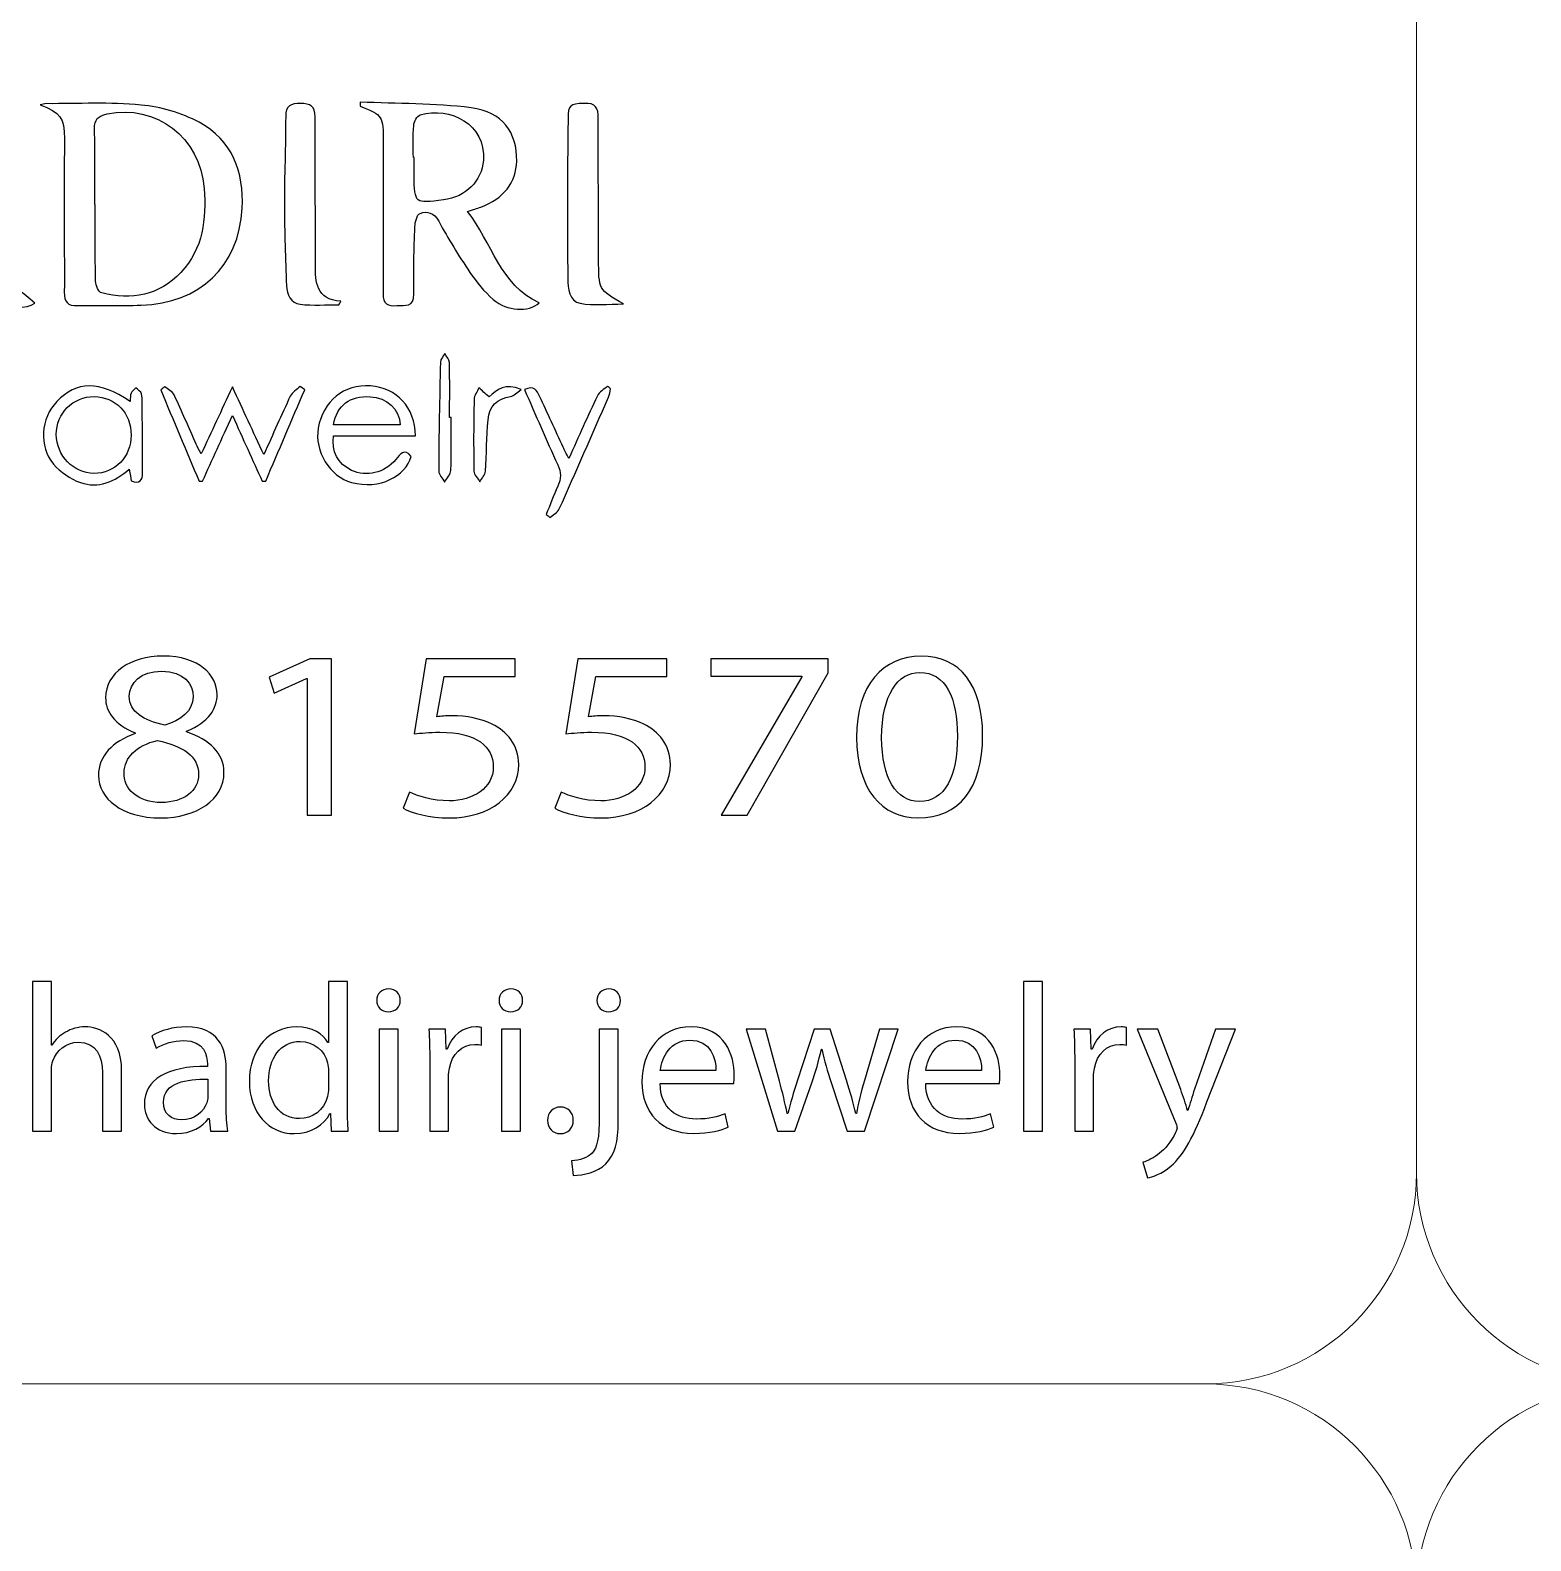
# Model space of a CAD drawing. Header units: millimetres. Extents: x -576 to 618, y 160 to 343.
# Drawn here: x 160.1 to 181.35, y 261.28 to 282.68 of the extents above; entities that cross this region are included whole.
import ezdxf

# ---------------------------------------------------------------- set-up
doc = ezdxf.new("R2010")
doc.units = ezdxf.units.MM
doc.header["$MEASUREMENT"] = 0
doc.layers.add('Layer 1', color=7, linetype='Continuous')

msp = doc.modelspace()

# ---------------------------------------------------------------- linework, layer by layer
at = {"layer": 'Layer 1', "color": 250, "lineweight": 18}
for points in [[(142.9217, 303.3001), (142.9217, 303.3001), (176.7517, 303.3001), (176.7517, 303.3001), (178.3957, 303.3001), (179.7367, 301.9591), (179.7367, 300.3151), (179.7367, 300.3151), (179.7367, 266.4851), (179.7367, 266.4851), (179.7367, 264.8411), (178.3957, 263.5001), (176.7517, 263.5001), (176.7517, 263.5001), (142.9217, 263.5001), (142.9217, 263.5001), (141.2777, 263.5001), (139.9367, 264.8411), (139.9367, 266.4851), (139.9367, 266.4851), (139.9367, 300.3151), (139.9367, 300.3151), (139.9367, 301.9591), (141.2777, 303.3001), (142.9217, 303.3001)], [(182.7217, 303.3001), (182.7217, 303.3001), (216.5517, 303.3001), (216.5517, 303.3001), (218.1957, 303.3001), (219.5367, 301.9591), (219.5367, 300.3151), (219.5367, 300.3151), (219.5367, 266.4851), (219.5367, 266.4851), (219.5367, 264.8411), (218.1957, 263.5001), (216.5517, 263.5001), (216.5517, 263.5001), (182.7217, 263.5001), (182.7217, 263.5001), (181.0777, 263.5001), (179.7367, 264.8411), (179.7367, 266.4851), (179.7367, 266.4851), (179.7367, 300.3151), (179.7367, 300.3151), (179.7367, 301.9591), (181.0777, 303.3001), (182.7217, 303.3001)], [(142.9217, 263.5001), (142.9217, 263.5001), (176.7517, 263.5001), (176.7517, 263.5001), (178.3957, 263.5001), (179.7367, 262.1591), (179.7367, 260.5151), (179.7367, 260.5151), (179.7367, 226.6851), (179.7367, 226.6851), (179.7367, 225.0411), (178.3957, 223.7001), (176.7517, 223.7001), (176.7517, 223.7001), (142.9217, 223.7001), (142.9217, 223.7001), (141.2777, 223.7001), (139.9367, 225.0411), (139.9367, 226.6851), (139.9367, 226.6851), (139.9367, 260.5151), (139.9367, 260.5151), (139.9367, 262.1591), (141.2777, 263.5001), (142.9217, 263.5001)], [(182.7217, 263.5001), (182.7217, 263.5001), (216.5517, 263.5001), (216.5517, 263.5001), (218.1957, 263.5001), (219.5367, 262.1591), (219.5367, 260.5151), (219.5367, 260.5151), (219.5367, 226.6851), (219.5367, 226.6851), (219.5367, 225.0411), (218.1957, 223.7001), (216.5517, 223.7001), (216.5517, 223.7001), (182.7217, 223.7001), (182.7217, 223.7001), (181.0777, 223.7001), (179.7367, 225.0411), (179.7367, 226.6851), (179.7367, 226.6851), (179.7367, 260.5151), (179.7367, 260.5151), (179.7367, 262.1591), (181.0777, 263.5001), (182.7217, 263.5001)]]:
    msp.add_open_spline(points, degree=3, knots=[0, 0, 0, 0, 0.125, 0.125, 0.125, 0.25, 0.25, 0.25, 0.375, 0.375, 0.375, 0.5, 0.5, 0.5, 0.625, 0.625, 0.625, 0.75, 0.75, 0.75, 0.875, 0.875, 0.875, 1, 1, 1, 1], dxfattribs=at)
at = {"layer": 'Layer 1', "color": 230}
for points, knots in [([(157.3905, 278.8221), (157.6117, 279.3426), (157.826, 279.853), (158.0457, 280.361), (158.2098, 280.7401), (158.379, 281.1173), (158.552, 281.4924), (158.5771, 281.5467), (158.6363, 281.585), (158.6797, 281.6306), (158.724, 281.5844), (158.7864, 281.546), (158.8101, 281.4908), (159.094, 280.8247), (159.3755, 280.1575), (159.6507, 279.4877), (159.7976, 279.1304), (159.7917, 279.128), (160.1636, 278.8147), (160.0529, 278.7208), (159.7923, 278.7429), (159.6039, 278.8574), (159.403, 278.9791), (159.2862, 279.1666), (159.221, 279.3804), (159.1661, 279.561), (159.0632, 279.6063), (158.8859, 279.5965), (158.6092, 279.5816), (158.3308, 279.5894), (158.0532, 279.5944), (157.9611, 279.5959), (157.9099, 279.566), (157.8741, 279.4789), (157.792, 279.2802), (157.6984, 279.0864), (157.6123, 278.8895), (157.5721, 278.7975), (157.519, 278.7492), (157.3905, 278.8221)], [0, 0, 0, 0, 0.0769231, 0.0769231, 0.0769231, 0.1538462, 0.1538462, 0.1538462, 0.2307692, 0.2307692, 0.2307692, 0.3076923, 0.3076923, 0.3076923, 0.3846154, 0.3846154, 0.3846154, 0.4615385, 0.4615385, 0.4615385, 0.5384615, 0.5384615, 0.5384615, 0.6153846, 0.6153846, 0.6153846, 0.6923077, 0.6923077, 0.6923077, 0.7692308, 0.7692308, 0.7692308, 0.8461538, 0.8461538, 0.8461538, 0.9230769, 0.9230769, 0.9230769, 1, 1, 1, 1]), ([(160.2398, 281.6248), (160.2707, 281.6304), (160.3013, 281.641), (160.3318, 281.6407), (160.7793, 281.6386), (161.2292, 281.6635), (161.6725, 281.6217), (161.9521, 281.5951), (162.2442, 281.5097), (162.4916, 281.3774), (162.9652, 281.125), (163.1293, 280.6704), (163.1022, 280.1583), (163.0582, 279.3337), (162.5, 278.8076), (161.6709, 278.7852), (161.3715, 278.7768), (161.071, 278.7876), (160.7711, 278.7786), (160.6277, 278.7745), (160.5833, 278.8348), (160.5836, 278.9686), (160.5852, 279.5518), (160.5808, 280.1349), (160.5799, 280.7178), (160.5799, 280.8594), (160.5893, 281.0008), (160.5873, 281.1424), (160.5833, 281.4466), (160.5312, 281.5134), (160.2398, 281.6248)], [0, 0, 0, 0, 0.1, 0.1, 0.1, 0.2, 0.2, 0.2, 0.3, 0.3, 0.3, 0.4, 0.4, 0.4, 0.5, 0.5, 0.5, 0.6, 0.6, 0.6, 0.7, 0.7, 0.7, 0.8, 0.8, 0.8, 0.9, 0.9, 0.9, 1, 1, 1, 1]), ([(161.0142, 280.2117), (161.0142, 280.2117), (161.0227, 280.2117), (161.0227, 280.2117), (161.0227, 279.8494), (161.0188, 279.4869), (161.0267, 279.1246), (161.0282, 279.0663), (161.0723, 278.968), (161.1131, 278.958), (161.5362, 278.8569), (161.9262, 278.9181), (162.2358, 279.2498), (162.5509, 279.587), (162.5958, 280.0073), (162.5642, 280.4407), (162.5115, 281.1646), (161.88, 281.6413), (161.1887, 281.495), (161.0607, 281.4681), (161.0082, 281.4176), (161.0114, 281.2819), (161.0202, 280.9252), (161.0142, 280.5686), (161.0142, 280.2117)], [0, 0, 0, 0, 0.125, 0.125, 0.125, 0.25, 0.25, 0.25, 0.375, 0.375, 0.375, 0.5, 0.5, 0.5, 0.625, 0.625, 0.625, 0.75, 0.75, 0.75, 0.875, 0.875, 0.875, 1, 1, 1, 1]), ([(164.4741, 278.7924), (164.2909, 278.7924), (164.1056, 278.7777), (163.9243, 278.7974), (163.7873, 278.812), (163.7355, 278.9353), (163.7306, 279.0616), (163.7162, 279.4408), (163.7015, 279.8199), (163.7006, 280.1989), (163.7, 280.6183), (163.7187, 281.037), (163.719, 281.4564), (163.7193, 281.6124), (163.7902, 281.6457), (163.9281, 281.6432), (164.0651, 281.6408), (164.1359, 281.6071), (164.1353, 281.451), (164.1324, 280.8165), (164.1402, 280.1821), (164.1433, 279.5475), (164.1437, 279.4854), (164.1424, 279.423), (164.1418, 279.3606), (164.139, 279.111), (164.1465, 278.8679), (164.4997, 278.8402), (164.4913, 278.8245), (164.4825, 278.8086), (164.4741, 278.7924)], [0, 0, 0, 0, 0.1, 0.1, 0.1, 0.2, 0.2, 0.2, 0.3, 0.3, 0.3, 0.4, 0.4, 0.4, 0.5, 0.5, 0.5, 0.6, 0.6, 0.6, 0.7, 0.7, 0.7, 0.8, 0.8, 0.8, 0.9, 0.9, 0.9, 1, 1, 1, 1]), ([(164.7761, 281.6631), (165.2994, 281.6394), (165.8267, 281.6482), (166.3446, 281.5823), (166.7921, 281.5253), (166.997, 281.2382), (166.9908, 280.8248), (166.9864, 280.5249), (166.8026, 280.2906), (166.4815, 280.1758), (166.4301, 280.1574), (166.378, 280.1402), (166.2953, 280.1115), (166.646, 279.6719), (166.7505, 279.0744), (167.309, 278.8173), (167.1587, 278.6831), (166.8557, 278.6965), (166.6582, 278.8672), (166.5315, 278.9761), (166.422, 279.1115), (166.3281, 279.2506), (166.1699, 279.485), (166.0216, 279.7271), (165.8862, 279.9754), (165.8198, 280.0971), (165.725, 280.1255), (165.6219, 280.0865), (165.5786, 280.07), (165.5512, 279.963), (165.5486, 279.8956), (165.5368, 279.5789), (165.5284, 279.2613), (165.5337, 278.9445), (165.5374, 278.7486), (165.4098, 278.7873), (165.2947, 278.7789), (165.1655, 278.7699), (165.0962, 278.8005), (165.0978, 278.9521), (165.1037, 279.6656), (165.0999, 280.3795), (165.1015, 281.0931), (165.1025, 281.4616), (165.0925, 281.4797), (164.7727, 281.6057), (164.7739, 281.6248), (164.7748, 281.6441), (164.7761, 281.6631)], [0, 0, 0, 0, 0.0625, 0.0625, 0.0625, 0.125, 0.125, 0.125, 0.1875, 0.1875, 0.1875, 0.25, 0.25, 0.25, 0.3125, 0.3125, 0.3125, 0.375, 0.375, 0.375, 0.4375, 0.4375, 0.4375, 0.5, 0.5, 0.5, 0.5625, 0.5625, 0.5625, 0.625, 0.625, 0.625, 0.6875, 0.6875, 0.6875, 0.75, 0.75, 0.75, 0.8125, 0.8125, 0.8125, 0.875, 0.875, 0.875, 0.9375, 0.9375, 0.9375, 1, 1, 1, 1]), ([(165.5271, 280.8759), (165.5271, 280.8759), (165.5377, 280.8759), (165.5377, 280.8759), (165.5377, 280.7913), (165.5365, 280.7065), (165.538, 280.622), (165.5453, 280.2229), (165.5455, 280.2229), (165.9542, 280.2775), (166.2732, 280.3202), (166.4968, 280.5433), (166.5187, 280.8363), (166.5568, 281.3546), (166.0475, 281.6026), (165.6254, 281.4816), (165.5821, 281.4691), (165.5361, 281.3867), (165.5318, 281.3331), (165.519, 281.1814), (165.5271, 281.0282), (165.5271, 280.8759)], [0, 0, 0, 0, 0.1428571, 0.1428571, 0.1428571, 0.2857143, 0.2857143, 0.2857143, 0.4285714, 0.4285714, 0.4285714, 0.5714286, 0.5714286, 0.5714286, 0.7142857, 0.7142857, 0.7142857, 0.8571429, 0.8571429, 0.8571429, 1, 1, 1, 1]), ([(168.5052, 278.8031), (168.2853, 278.8031), (168.0818, 278.7744), (167.8909, 278.8118), (167.7299, 278.8436), (167.7171, 279.0199), (167.7152, 279.1634), (167.7096, 279.5887), (167.7093, 280.0137), (167.7099, 280.4386), (167.7106, 280.7675), (167.7152, 281.0964), (167.7187, 281.4249), (167.7208, 281.6258), (167.7405, 281.6349), (167.9474, 281.6449), (168.1109, 281.653), (168.147, 281.5809), (168.1461, 281.4327), (168.1433, 280.7697), (168.1517, 280.1063), (168.1517, 279.4434), (168.1517, 279.0084), (168.148, 279.0084), (168.5052, 278.8031)], [0, 0, 0, 0, 0.125, 0.125, 0.125, 0.25, 0.25, 0.25, 0.375, 0.375, 0.375, 0.5, 0.5, 0.5, 0.625, 0.625, 0.625, 0.75, 0.75, 0.75, 0.875, 0.875, 0.875, 1, 1, 1, 1]), ([(166.0622, 277.1915), (166.0622, 276.9425), (166.0678, 276.6932), (166.0581, 276.4446), (166.0559, 276.3884), (166.001, 276.3344), (165.9705, 276.2792), (165.9411, 276.331), (165.8866, 276.3827), (165.8866, 276.4342), (165.8884, 276.9494), (165.8984, 277.4645), (165.9109, 277.979), (165.9121, 278.0202), (165.9517, 278.0604), (165.9739, 278.101), (165.9963, 278.058), (166.0372, 278.0159), (166.0382, 277.9724), (166.0441, 277.7122), (166.0413, 277.4517), (166.0413, 277.1915), (166.0413, 277.1915), (166.0622, 277.1915), (166.0622, 277.1915)], [0, 0, 0, 0, 0.125, 0.125, 0.125, 0.25, 0.25, 0.25, 0.375, 0.375, 0.375, 0.5, 0.5, 0.5, 0.625, 0.625, 0.625, 0.75, 0.75, 0.75, 0.875, 0.875, 0.875, 1, 1, 1, 1]), ([(161.5155, 277.4208), (161.5202, 277.472), (161.5158, 277.5088), (161.5286, 277.5372), (161.542, 277.5668), (161.5722, 277.5884), (161.5957, 277.6137), (161.6241, 277.5866), (161.6731, 277.5619), (161.678, 277.5307), (161.6915, 277.4473), (161.6874, 277.3616), (161.688, 277.2764), (161.6896, 276.9881), (161.689, 276.6995), (161.6927, 276.4109), (161.6939, 276.2979), (161.6527, 276.252), (161.5301, 276.2948), (161.523, 276.3404), (161.5155, 276.3894), (161.5042, 276.4621), (161.2959, 276.2845), (161.0649, 276.1819), (160.811, 276.2726), (160.6696, 276.3232), (160.5274, 276.4199), (160.4297, 276.5342), (160.2166, 276.7837), (160.2515, 277.1843), (160.478, 277.4205), (160.7573, 277.7126), (161.0786, 277.7169), (161.5155, 277.4208)], [0, 0, 0, 0, 0.0909091, 0.0909091, 0.0909091, 0.1818182, 0.1818182, 0.1818182, 0.2727273, 0.2727273, 0.2727273, 0.3636364, 0.3636364, 0.3636364, 0.4545455, 0.4545455, 0.4545455, 0.5454545, 0.5454545, 0.5454545, 0.6363636, 0.6363636, 0.6363636, 0.7272727, 0.7272727, 0.7272727, 0.8181818, 0.8181818, 0.8181818, 0.9090909, 0.9090909, 0.9090909, 1, 1, 1, 1]), ([(162.9643, 277.2238), (162.8117, 276.8875), (162.6766, 276.5908), (162.5418, 276.294), (162.5256, 276.2924), (162.509, 276.2912), (162.4925, 276.29), (162.3116, 276.7218), (162.1302, 277.1533), (161.949, 277.5851), (161.968, 277.6004), (161.9864, 277.616), (162.0052, 277.6317), (162.0507, 277.5927), (162.1153, 277.5627), (162.139, 277.5131), (162.2491, 277.2831), (162.3475, 277.0482), (162.4507, 276.8151), (162.4685, 276.7754), (162.4909, 276.738), (162.5225, 276.6784), (162.6694, 276.9945), (162.8068, 277.2903), (162.9634, 277.6266), (163.1191, 277.2925), (163.2576, 276.9945), (163.4099, 276.6675), (163.5424, 276.9633), (163.6585, 277.2322), (163.7846, 277.4965), (163.811, 277.5521), (163.8757, 277.5889), (163.9225, 277.6344), (163.9446, 277.6191), (163.9664, 277.6035), (163.988, 277.588), (163.8045, 277.1561), (163.6208, 276.7243), (163.4373, 276.2931), (163.4205, 276.2922), (163.4033, 276.2912), (163.3868, 276.2906), (163.251, 276.5901), (163.1153, 276.8896), (162.9643, 277.2238)], [0, 0, 0, 0, 0.0666667, 0.0666667, 0.0666667, 0.1333333, 0.1333333, 0.1333333, 0.2, 0.2, 0.2, 0.2666667, 0.2666667, 0.2666667, 0.3333333, 0.3333333, 0.3333333, 0.4, 0.4, 0.4, 0.4666667, 0.4666667, 0.4666667, 0.5333333, 0.5333333, 0.5333333, 0.6, 0.6, 0.6, 0.6666667, 0.6666667, 0.6666667, 0.7333333, 0.7333333, 0.7333333, 0.8, 0.8, 0.8, 0.8666667, 0.8666667, 0.8666667, 0.9333333, 0.9333333, 0.9333333, 1, 1, 1, 1]), ([(165.5568, 276.9359), (165.5568, 276.9359), (164.3971, 276.9359), (164.3971, 276.9359), (164.3599, 276.7187), (164.4589, 276.5362), (164.6529, 276.4448), (164.8607, 276.3465), (165.1175, 276.4071), (165.2804, 276.5989), (165.3449, 276.675), (165.3974, 276.7646), (165.4966, 276.6414), (165.4223, 276.3643), (165.0479, 276.1668), (164.6529, 276.2729), (164.3452, 276.3556), (164.1222, 276.7187), (164.1799, 277.0423), (164.2488, 277.4274), (164.5459, 277.6682), (164.92, 277.6417), (165.2913, 277.6155), (165.5518, 277.3368), (165.5568, 276.9359)], [0, 0, 0, 0, 0.125, 0.125, 0.125, 0.25, 0.25, 0.25, 0.375, 0.375, 0.375, 0.5, 0.5, 0.5, 0.625, 0.625, 0.625, 0.75, 0.75, 0.75, 0.875, 0.875, 0.875, 1, 1, 1, 1]), ([(166.6003, 277.4847), (166.711, 277.5866), (166.8324, 277.6896), (167.0552, 277.5895), (166.9894, 277.5452), (166.951, 277.5012), (166.9054, 277.4921), (166.7055, 277.4522), (166.6069, 277.3692), (166.5862, 277.1598), (166.5628, 276.919), (166.5672, 276.6753), (166.5491, 276.4334), (166.545, 276.3811), (166.497, 276.3317), (166.4692, 276.2809), (166.4399, 276.3311), (166.3863, 276.3807), (166.3857, 276.4316), (166.3791, 276.7704), (166.3806, 277.1096), (166.3878, 277.4484), (166.389, 277.5046), (166.4327, 277.5598), (166.4568, 277.6154), (166.5001, 277.576), (166.5429, 277.5368), (166.6003, 277.4847)], [0, 0, 0, 0, 0.1111111, 0.1111111, 0.1111111, 0.2222222, 0.2222222, 0.2222222, 0.3333333, 0.3333333, 0.3333333, 0.4444444, 0.4444444, 0.4444444, 0.5555556, 0.5555556, 0.5555556, 0.6666667, 0.6666667, 0.6666667, 0.7777778, 0.7777778, 0.7777778, 0.8888889, 0.8888889, 0.8888889, 1, 1, 1, 1]), ([(167.1021, 277.5885), (167.2378, 277.6525), (167.2788, 277.5758), (167.3158, 277.4962), (167.4275, 277.2553), (167.5377, 277.0132), (167.6494, 276.772), (167.67, 276.7271), (167.694, 276.684), (167.7296, 276.6141), (167.8709, 276.9264), (167.9976, 277.2154), (168.1343, 277.4993), (168.1614, 277.5552), (168.2275, 277.5923), (168.2759, 277.6379), (168.2912, 277.626), (168.3061, 277.6138), (168.3218, 277.6019), (168.3114, 277.5611), (168.3071, 277.5174), (168.2906, 277.4796), (168.06, 276.9514), (167.8298, 276.4232), (167.5933, 275.8977), (167.5708, 275.8481), (167.5053, 275.8178), (167.4597, 275.7786), (167.4432, 275.7926), (167.4263, 275.8066), (167.4091, 275.8207), (167.4634, 275.9539), (167.5124, 276.0893), (167.5739, 276.2191), (167.6238, 276.3249), (167.6213, 276.4163), (167.5717, 276.5243), (167.4107, 276.8722), (167.2613, 277.2254), (167.1021, 277.5885)], [0, 0, 0, 0, 0.0769231, 0.0769231, 0.0769231, 0.1538462, 0.1538462, 0.1538462, 0.2307692, 0.2307692, 0.2307692, 0.3076923, 0.3076923, 0.3076923, 0.3846154, 0.3846154, 0.3846154, 0.4615385, 0.4615385, 0.4615385, 0.5384615, 0.5384615, 0.5384615, 0.6153846, 0.6153846, 0.6153846, 0.6923077, 0.6923077, 0.6923077, 0.7692308, 0.7692308, 0.7692308, 0.8461538, 0.8461538, 0.8461538, 0.9230769, 0.9230769, 0.9230769, 1, 1, 1, 1]), ([(161.0066, 277.4898), (160.7071, 277.4917), (160.4696, 277.2539), (160.4696, 276.9519), (160.47, 276.658), (160.7186, 276.4003), (161.0012, 276.4009), (161.3018, 276.4015), (161.5277, 276.6339), (161.5301, 276.9453), (161.5326, 277.2549), (161.3083, 277.4879), (161.0066, 277.4898)], [0, 0, 0, 0, 0.25, 0.25, 0.25, 0.5, 0.5, 0.5, 0.75, 0.75, 0.75, 1, 1, 1, 1]), ([(165.3428, 277.0907), (165.3265, 277.3143), (165.1543, 277.4741), (164.9166, 277.4887), (164.6305, 277.5069), (164.4463, 277.3686), (164.3955, 277.0907), (164.3955, 277.0907), (165.3428, 277.0907), (165.3428, 277.0907)], [0, 0, 0, 0, 0.3333333, 0.3333333, 0.3333333, 0.6666667, 0.6666667, 0.6666667, 1, 1, 1, 1]), ([(161.0668, 272.1206), (161.0668, 272.4004), (161.2652, 272.5986), (161.5891, 272.7147), (161.5891, 272.7147), (161.5854, 272.7246), (161.5854, 272.7246), (161.2936, 272.8407), (161.1679, 273.0319), (161.1679, 273.2232), (161.1679, 273.5749), (161.5205, 273.8135), (161.9822, 273.8135), (162.4927, 273.8135), (162.7479, 273.5439), (162.7479, 273.2676), (162.7479, 273.08), (162.6387, 272.8785), (162.3145, 272.7486), (162.3145, 272.7486), (162.3145, 272.7384), (162.3145, 272.7384), (162.6425, 272.6292), (162.8453, 272.4345), (162.8453, 272.1649), (162.8453, 271.7792), (162.4525, 271.52), (161.9501, 271.52), (161.3988, 271.52), (161.0668, 271.7961), (161.0668, 272.1206)], [0, 0, 0, 0, 0.1, 0.1, 0.1, 0.2, 0.2, 0.2, 0.3, 0.3, 0.3, 0.4, 0.4, 0.4, 0.5, 0.5, 0.5, 0.6, 0.6, 0.6, 0.7, 0.7, 0.7, 0.8, 0.8, 0.8, 0.9, 0.9, 0.9, 1, 1, 1, 1]), ([(164.0212, 273.4961), (164.0212, 273.4961), (164.0132, 273.4961), (164.0132, 273.4961), (164.0132, 273.4961), (163.5554, 273.288), (163.5554, 273.288), (163.5554, 273.288), (163.4865, 273.5167), (163.4865, 273.5167), (163.4865, 273.5167), (164.0618, 273.776), (164.0618, 273.776), (164.0618, 273.776), (164.3657, 273.776), (164.3657, 273.776), (164.3657, 273.776), (164.3657, 271.5573), (164.3657, 271.5573), (164.3657, 271.5573), (164.0212, 271.5573), (164.0212, 271.5573), (164.0212, 271.5573), (164.0212, 273.4961), (164.0212, 273.4961)], [0, 0, 0, 0, 0.125, 0.125, 0.125, 0.25, 0.25, 0.25, 0.375, 0.375, 0.375, 0.5, 0.5, 0.5, 0.625, 0.625, 0.625, 0.75, 0.75, 0.75, 0.875, 0.875, 0.875, 1, 1, 1, 1]), ([(166.9678, 273.5235), (166.9678, 273.5235), (165.9628, 273.5235), (165.9628, 273.5235), (165.9628, 273.5235), (165.8617, 272.9535), (165.8617, 272.9535), (165.9223, 272.96), (165.9791, 272.9672), (166.0764, 272.9672), (166.2789, 272.9672), (166.4814, 272.9298), (166.6437, 272.8477), (166.8502, 272.7488), (167.0203, 272.5575), (167.0203, 272.2777), (167.0203, 271.8439), (166.611, 271.5198), (166.04, 271.5198), (165.7523, 271.5198), (165.5092, 271.5882), (165.3834, 271.6564), (165.3834, 271.6564), (165.4727, 271.8848), (165.4727, 271.8848), (165.5822, 271.8302), (165.7969, 271.762), (166.0359, 271.762), (166.3722, 271.762), (166.6599, 271.9463), (166.6599, 272.2434), (166.6559, 272.5301), (166.4287, 272.7351), (165.902, 272.7351), (165.7523, 272.7351), (165.635, 272.7213), (165.5376, 272.7111), (165.5376, 272.7111), (165.7077, 273.7763), (165.7077, 273.7763), (165.7077, 273.7763), (166.9678, 273.7763), (166.9678, 273.7763), (166.9678, 273.7763), (166.9678, 273.5235), (166.9678, 273.5235)], [0, 0, 0, 0, 0.0666667, 0.0666667, 0.0666667, 0.1333333, 0.1333333, 0.1333333, 0.2, 0.2, 0.2, 0.2666667, 0.2666667, 0.2666667, 0.3333333, 0.3333333, 0.3333333, 0.4, 0.4, 0.4, 0.4666667, 0.4666667, 0.4666667, 0.5333333, 0.5333333, 0.5333333, 0.6, 0.6, 0.6, 0.6666667, 0.6666667, 0.6666667, 0.7333333, 0.7333333, 0.7333333, 0.8, 0.8, 0.8, 0.8666667, 0.8666667, 0.8666667, 0.9333333, 0.9333333, 0.9333333, 1, 1, 1, 1]), ([(169.1159, 273.5235), (169.1159, 273.5235), (168.1109, 273.5235), (168.1109, 273.5235), (168.1109, 273.5235), (168.0098, 272.9535), (168.0098, 272.9535), (168.0703, 272.96), (168.1271, 272.9672), (168.2245, 272.9672), (168.4269, 272.9672), (168.6294, 272.9298), (168.7916, 272.8477), (168.9983, 272.7488), (169.1682, 272.5575), (169.1682, 272.2777), (169.1682, 271.8439), (168.7589, 271.5198), (168.1879, 271.5198), (167.9002, 271.5198), (167.6572, 271.5882), (167.5315, 271.6564), (167.5315, 271.6564), (167.6207, 271.8848), (167.6207, 271.8848), (167.7302, 271.8302), (167.9449, 271.762), (168.1839, 271.762), (168.5202, 271.762), (168.8079, 271.9463), (168.8079, 272.2434), (168.8039, 272.5301), (168.5767, 272.7351), (168.05, 272.7351), (167.9002, 272.7351), (167.7829, 272.7213), (167.6856, 272.7111), (167.6856, 272.7111), (167.8556, 273.7763), (167.8556, 273.7763), (167.8556, 273.7763), (169.1159, 273.7763), (169.1159, 273.7763), (169.1159, 273.7763), (169.1159, 273.5235), (169.1159, 273.5235)], [0, 0, 0, 0, 0.0666667, 0.0666667, 0.0666667, 0.1333333, 0.1333333, 0.1333333, 0.2, 0.2, 0.2, 0.2666667, 0.2666667, 0.2666667, 0.3333333, 0.3333333, 0.3333333, 0.4, 0.4, 0.4, 0.4666667, 0.4666667, 0.4666667, 0.5333333, 0.5333333, 0.5333333, 0.6, 0.6, 0.6, 0.6666667, 0.6666667, 0.6666667, 0.7333333, 0.7333333, 0.7333333, 0.8, 0.8, 0.8, 0.8666667, 0.8666667, 0.8666667, 0.9333333, 0.9333333, 0.9333333, 1, 1, 1, 1]), ([(171.4019, 273.7761), (171.4019, 273.7761), (171.4019, 273.578), (171.4019, 273.578), (171.4019, 273.578), (170.2552, 271.5574), (170.2552, 271.5574), (170.2552, 271.5574), (169.8868, 271.5574), (169.8868, 271.5574), (169.8868, 271.5574), (171.029, 273.5203), (171.029, 273.5203), (171.029, 273.5203), (171.029, 273.5269), (171.029, 273.5269), (171.029, 273.5269), (169.7407, 273.5269), (169.7407, 273.5269), (169.7407, 273.5269), (169.7407, 273.7761), (169.7407, 273.7761), (169.7407, 273.7761), (171.4019, 273.7761), (171.4019, 273.7761)], [0, 0, 0, 0, 0.125, 0.125, 0.125, 0.25, 0.25, 0.25, 0.375, 0.375, 0.375, 0.5, 0.5, 0.5, 0.625, 0.625, 0.625, 0.75, 0.75, 0.75, 0.875, 0.875, 0.875, 1, 1, 1, 1]), ([(173.5907, 272.6904), (173.5907, 271.9363), (173.2584, 271.5197), (172.675, 271.5197), (172.1605, 271.5197), (171.8119, 271.9259), (171.8039, 272.6601), (171.8039, 273.4039), (172.1848, 273.8136), (172.7196, 273.8136), (173.2744, 273.8136), (173.5907, 273.3971), (173.5907, 272.6904)], [0, 0, 0, 0, 0.25, 0.25, 0.25, 0.5, 0.5, 0.5, 0.75, 0.75, 0.75, 1, 1, 1, 1]), ([(161.5043, 273.2435), (161.5043, 273.0217), (161.703, 272.9022), (162.0065, 272.8342), (162.2334, 272.8991), (162.4078, 273.0354), (162.4078, 273.2369), (162.4078, 273.4145), (162.282, 273.5986), (161.9622, 273.5986), (161.6665, 273.5986), (161.5043, 273.4348), (161.5043, 273.2435)], [0, 0, 0, 0, 0.25, 0.25, 0.25, 0.5, 0.5, 0.5, 0.75, 0.75, 0.75, 1, 1, 1, 1]), ([(172.1605, 272.6564), (172.1605, 272.0795), (172.3711, 271.7521), (172.6952, 271.7521), (173.06, 271.7521), (173.2338, 272.1103), (173.2338, 272.6769), (173.2338, 273.223), (173.0678, 273.5814), (172.6993, 273.5814), (172.3874, 273.5814), (172.1605, 273.2607), (172.1605, 272.6564)], [0, 0, 0, 0, 0.25, 0.25, 0.25, 0.5, 0.5, 0.5, 0.75, 0.75, 0.75, 1, 1, 1, 1]), ([(162.4848, 272.134), (162.4848, 272.4039), (162.2621, 272.5336), (161.9052, 272.6189), (161.5975, 272.544), (161.4316, 272.3733), (161.4316, 272.1615), (161.4194, 271.9365), (161.6219, 271.7383), (161.9579, 271.7383), (162.278, 271.7383), (162.4848, 271.9056), (162.4848, 272.134)], [0, 0, 0, 0, 0.25, 0.25, 0.25, 0.5, 0.5, 0.5, 0.75, 0.75, 0.75, 1, 1, 1, 1]), ([(160.1321, 269.2023), (160.1321, 269.2023), (160.402, 269.2023), (160.402, 269.2023), (160.402, 269.2023), (160.402, 268.299), (160.402, 268.299), (160.402, 268.299), (160.4082, 268.299), (160.4082, 268.299), (160.451, 268.3742), (160.5184, 268.4401), (160.6014, 268.4847), (160.6809, 268.5296), (160.7758, 268.5592), (160.8772, 268.5592), (161.0762, 268.5592), (161.3954, 268.4401), (161.3954, 267.9405), (161.3954, 267.9405), (161.3954, 267.0794), (161.3954, 267.0794), (161.3954, 267.0794), (161.1256, 267.0794), (161.1256, 267.0794), (161.1256, 267.0794), (161.1256, 267.9106), (161.1256, 267.9106), (161.1256, 268.1436), (161.0366, 268.3411), (160.782, 268.3411), (160.6073, 268.3411), (160.4694, 268.2214), (160.4204, 268.0778), (160.4051, 268.0423), (160.402, 268.0032), (160.402, 267.9524), (160.402, 267.9524), (160.402, 267.0794), (160.402, 267.0794), (160.402, 267.0794), (160.1321, 267.0794), (160.1321, 267.0794), (160.1321, 267.0794), (160.1321, 269.2023), (160.1321, 269.2023)], [0, 0, 0, 0, 0.0666667, 0.0666667, 0.0666667, 0.1333333, 0.1333333, 0.1333333, 0.2, 0.2, 0.2, 0.2666667, 0.2666667, 0.2666667, 0.3333333, 0.3333333, 0.3333333, 0.4, 0.4, 0.4, 0.4666667, 0.4666667, 0.4666667, 0.5333333, 0.5333333, 0.5333333, 0.6, 0.6, 0.6, 0.6666667, 0.6666667, 0.6666667, 0.7333333, 0.7333333, 0.7333333, 0.8, 0.8, 0.8, 0.8666667, 0.8666667, 0.8666667, 0.9333333, 0.9333333, 0.9333333, 1, 1, 1, 1]), ([(164.5938, 269.2024), (164.5938, 269.2024), (164.5938, 267.4532), (164.5938, 267.4532), (164.5938, 267.3247), (164.5969, 267.1781), (164.606, 267.0794), (164.606, 267.0794), (164.3638, 267.0794), (164.3638, 267.0794), (164.3638, 267.0794), (164.3516, 267.3306), (164.3516, 267.3306), (164.3516, 267.3306), (164.3454, 267.3306), (164.3454, 267.3306), (164.2627, 267.169), (164.0818, 267.0467), (163.8393, 267.0467), (163.4808, 267.0467), (163.2047, 267.3425), (163.2047, 267.7821), (163.2016, 268.2635), (163.5086, 268.5593), (163.8702, 268.5593), (164.0971, 268.5593), (164.2505, 268.4548), (164.3176, 268.3381), (164.3176, 268.3381), (164.3238, 268.3381), (164.3238, 268.3381), (164.3238, 268.3381), (164.3238, 269.2024), (164.3238, 269.2024), (164.3238, 269.2024), (164.5938, 269.2024), (164.5938, 269.2024)], [0, 0, 0, 0, 0.0833333, 0.0833333, 0.0833333, 0.1666667, 0.1666667, 0.1666667, 0.25, 0.25, 0.25, 0.3333333, 0.3333333, 0.3333333, 0.4166667, 0.4166667, 0.4166667, 0.5, 0.5, 0.5, 0.5833333, 0.5833333, 0.5833333, 0.6666667, 0.6666667, 0.6666667, 0.75, 0.75, 0.75, 0.8333333, 0.8333333, 0.8333333, 0.9166667, 0.9166667, 0.9166667, 1, 1, 1, 1]), ([(165.3423, 268.9332), (165.3451, 268.8434), (165.2777, 268.7717), (165.1704, 268.7717), (165.0753, 268.7717), (165.0079, 268.8434), (165.0079, 268.9332), (165.0079, 269.0259), (165.0784, 269.0974), (165.1764, 269.0974), (165.2777, 269.0974), (165.3423, 269.0259), (165.3423, 268.9332)], [0, 0, 0, 0, 0.25, 0.25, 0.25, 0.5, 0.5, 0.5, 0.75, 0.75, 0.75, 1, 1, 1, 1]), ([(167.0749, 268.9332), (167.078, 268.8434), (167.0103, 268.7717), (166.903, 268.7717), (166.8082, 268.7717), (166.7408, 268.8434), (166.7408, 268.9332), (166.7408, 269.0259), (166.8113, 269.0974), (166.9092, 269.0974), (167.0103, 269.0974), (167.0749, 269.0259), (167.0749, 268.9332)], [0, 0, 0, 0, 0.25, 0.25, 0.25, 0.5, 0.5, 0.5, 0.75, 0.75, 0.75, 1, 1, 1, 1]), ([(168.4607, 268.9332), (168.4639, 268.8465), (168.3996, 268.7717), (168.2923, 268.7717), (168.1912, 268.7717), (168.127, 268.8465), (168.127, 268.9332), (168.127, 269.0259), (168.1972, 269.0974), (168.2983, 269.0974), (168.3965, 269.0974), (168.4607, 269.0259), (168.4607, 268.9332)], [0, 0, 0, 0, 0.25, 0.25, 0.25, 0.5, 0.5, 0.5, 0.75, 0.75, 0.75, 1, 1, 1, 1]), ([(174.171, 269.2022), (174.171, 269.2022), (174.4406, 269.2022), (174.4406, 269.2022), (174.4406, 269.2022), (174.4406, 267.0793), (174.4406, 267.0793), (174.4406, 267.0793), (174.171, 267.0793), (174.171, 267.0793), (174.171, 267.0793), (174.171, 269.2022), (174.171, 269.2022)], [0, 0, 0, 0, 0.25, 0.25, 0.25, 0.5, 0.5, 0.5, 0.75, 0.75, 0.75, 1, 1, 1, 1]), ([(162.6557, 267.0794), (162.6557, 267.0794), (162.6345, 267.262), (162.6345, 267.262), (162.6345, 267.262), (162.6251, 267.262), (162.6251, 267.262), (162.5424, 267.1484), (162.383, 267.0465), (162.1711, 267.0465), (161.8707, 267.0465), (161.7175, 267.2526), (161.7175, 267.4621), (161.7175, 267.8118), (162.0367, 268.0033), (162.6095, 268.0002), (162.6095, 268.0002), (162.6095, 268.0302), (162.6095, 268.0302), (162.6095, 268.1497), (162.5761, 268.365), (162.2725, 268.365), (162.1346, 268.365), (161.9905, 268.3232), (161.8862, 268.2573), (161.8862, 268.2573), (161.8248, 268.4308), (161.8248, 268.4308), (161.9474, 268.5085), (162.1253, 268.5594), (162.3122, 268.5594), (162.7662, 268.5594), (162.8765, 268.2573), (162.8765, 267.9675), (162.8765, 267.9675), (162.8765, 267.4261), (162.8765, 267.4261), (162.8765, 267.3007), (162.8825, 267.1781), (162.9009, 267.0794), (162.9009, 267.0794), (162.6557, 267.0794), (162.6557, 267.0794)], [0, 0, 0, 0, 0.0714286, 0.0714286, 0.0714286, 0.1428571, 0.1428571, 0.1428571, 0.2142857, 0.2142857, 0.2142857, 0.2857143, 0.2857143, 0.2857143, 0.3571429, 0.3571429, 0.3571429, 0.4285714, 0.4285714, 0.4285714, 0.5, 0.5, 0.5, 0.5714286, 0.5714286, 0.5714286, 0.6428571, 0.6428571, 0.6428571, 0.7142857, 0.7142857, 0.7142857, 0.7857143, 0.7857143, 0.7857143, 0.8571429, 0.8571429, 0.8571429, 0.9285714, 0.9285714, 0.9285714, 1, 1, 1, 1]), ([(165.0418, 268.5264), (165.0418, 268.5264), (165.3114, 268.5264), (165.3114, 268.5264), (165.3114, 268.5264), (165.3114, 267.0793), (165.3114, 267.0793), (165.3114, 267.0793), (165.0418, 267.0793), (165.0418, 267.0793), (165.0418, 267.0793), (165.0418, 268.5264), (165.0418, 268.5264)], [0, 0, 0, 0, 0.25, 0.25, 0.25, 0.5, 0.5, 0.5, 0.75, 0.75, 0.75, 1, 1, 1, 1]), ([(165.7593, 268.0752), (165.7593, 268.2456), (165.7558, 268.3922), (165.7468, 268.5264), (165.7468, 268.5264), (165.9831, 268.5264), (165.9831, 268.5264), (165.9831, 268.5264), (165.9921, 268.2425), (165.9921, 268.2425), (165.9921, 268.2425), (166.0046, 268.2425), (166.0046, 268.2425), (166.0719, 268.4368), (166.2342, 268.5595), (166.4155, 268.5595), (166.4461, 268.5595), (166.4676, 268.5563), (166.4922, 268.5504), (166.4922, 268.5504), (166.4922, 268.3024), (166.4922, 268.3024), (166.4645, 268.3083), (166.4367, 268.3114), (166.4002, 268.3114), (166.2098, 268.3114), (166.075, 268.171), (166.0382, 267.9735), (166.0321, 267.9376), (166.0258, 267.8958), (166.0258, 267.8509), (166.0258, 267.8509), (166.0258, 267.0796), (166.0258, 267.0796), (166.0258, 267.0796), (165.7593, 267.0796), (165.7593, 267.0796), (165.7593, 267.0796), (165.7593, 268.0752), (165.7593, 268.0752)], [0, 0, 0, 0, 0.0769231, 0.0769231, 0.0769231, 0.1538462, 0.1538462, 0.1538462, 0.2307692, 0.2307692, 0.2307692, 0.3076923, 0.3076923, 0.3076923, 0.3846154, 0.3846154, 0.3846154, 0.4615385, 0.4615385, 0.4615385, 0.5384615, 0.5384615, 0.5384615, 0.6153846, 0.6153846, 0.6153846, 0.6923077, 0.6923077, 0.6923077, 0.7692308, 0.7692308, 0.7692308, 0.8461538, 0.8461538, 0.8461538, 0.9230769, 0.9230769, 0.9230769, 1, 1, 1, 1]), ([(166.7745, 268.5264), (166.7745, 268.5264), (167.044, 268.5264), (167.044, 268.5264), (167.044, 268.5264), (167.044, 267.0793), (167.044, 267.0793), (167.044, 267.0793), (166.7745, 267.0793), (166.7745, 267.0793), (166.7745, 267.0793), (166.7745, 268.5264), (166.7745, 268.5264)], [0, 0, 0, 0, 0.25, 0.25, 0.25, 0.5, 0.5, 0.5, 0.75, 0.75, 0.75, 1, 1, 1, 1]), ([(167.765, 266.6608), (167.8876, 266.6699), (167.995, 266.7029), (168.0592, 266.7713), (168.1329, 266.8552), (168.1603, 266.9688), (168.1603, 267.3155), (168.1603, 267.3155), (168.1603, 268.5264), (168.1603, 268.5264), (168.1603, 268.5264), (168.4302, 268.5264), (168.4302, 268.5264), (168.4302, 268.5264), (168.4302, 267.2141), (168.4302, 267.2141), (168.4302, 266.9329), (168.3843, 266.7507), (168.2524, 266.6191), (168.1329, 266.5023), (167.9366, 266.4546), (167.7925, 266.4546), (167.7925, 266.4546), (167.765, 266.6608), (167.765, 266.6608)], [0, 0, 0, 0, 0.125, 0.125, 0.125, 0.25, 0.25, 0.25, 0.375, 0.375, 0.375, 0.5, 0.5, 0.5, 0.625, 0.625, 0.625, 0.75, 0.75, 0.75, 0.875, 0.875, 0.875, 1, 1, 1, 1]), ([(169.0221, 267.7552), (169.028, 267.3994), (169.2611, 267.2528), (169.5309, 267.2528), (169.7241, 267.2528), (169.8405, 267.2859), (169.9416, 267.3274), (169.9416, 267.3274), (169.9877, 267.1392), (169.9877, 267.1392), (169.8926, 267.0974), (169.73, 267.0496), (169.4941, 267.0496), (169.0373, 267.0496), (168.7644, 267.3423), (168.7644, 267.7791), (168.7644, 268.2157), (169.028, 268.5595), (169.4604, 268.5595), (169.9447, 268.5595), (170.0735, 268.1439), (170.0735, 267.8777), (170.0735, 267.8238), (170.0673, 267.782), (170.0645, 267.7552), (170.0645, 267.7552), (169.0221, 267.7552), (169.0221, 267.7552)], [0, 0, 0, 0, 0.1111111, 0.1111111, 0.1111111, 0.2222222, 0.2222222, 0.2222222, 0.3333333, 0.3333333, 0.3333333, 0.4444444, 0.4444444, 0.4444444, 0.5555556, 0.5555556, 0.5555556, 0.6666667, 0.6666667, 0.6666667, 0.7777778, 0.7777778, 0.7777778, 0.8888889, 0.8888889, 0.8888889, 1, 1, 1, 1]), ([(170.5157, 268.5265), (170.5157, 268.5265), (170.7119, 267.7911), (170.7119, 267.7911), (170.755, 267.6295), (170.7946, 267.48), (170.822, 267.3305), (170.822, 267.3305), (170.8314, 267.3305), (170.8314, 267.3305), (170.8651, 267.4772), (170.9141, 267.6326), (170.9634, 267.7882), (170.9634, 267.7882), (171.2055, 268.5265), (171.2055, 268.5265), (171.2055, 268.5265), (171.4324, 268.5265), (171.4324, 268.5265), (171.4324, 268.5265), (171.6623, 267.8033), (171.6623, 267.8033), (171.7175, 267.6295), (171.7602, 267.4772), (171.7943, 267.3305), (171.7943, 267.3305), (171.8033, 267.3305), (171.8033, 267.3305), (171.828, 267.4772), (171.8676, 267.6295), (171.9166, 267.8001), (171.9166, 267.8001), (172.1284, 268.5265), (172.1284, 268.5265), (172.1284, 268.5265), (172.3949, 268.5265), (172.3949, 268.5265), (172.3949, 268.5265), (171.9166, 267.0794), (171.9166, 267.0794), (171.9166, 267.0794), (171.6714, 267.0794), (171.6714, 267.0794), (171.6714, 267.0794), (171.4449, 267.7702), (171.4449, 267.7702), (171.3928, 267.9318), (171.3497, 268.0753), (171.3129, 268.2457), (171.3129, 268.2457), (171.3066, 268.2457), (171.3066, 268.2457), (171.2698, 268.0721), (171.2239, 267.9224), (171.1718, 267.767), (171.1718, 267.767), (170.9325, 267.0794), (170.9325, 267.0794), (170.9325, 267.0794), (170.6872, 267.0794), (170.6872, 267.0794), (170.6872, 267.0794), (170.2395, 268.5265), (170.2395, 268.5265), (170.2395, 268.5265), (170.5157, 268.5265), (170.5157, 268.5265)], [0, 0, 0, 0, 0.0454545, 0.0454545, 0.0454545, 0.0909091, 0.0909091, 0.0909091, 0.1363636, 0.1363636, 0.1363636, 0.1818182, 0.1818182, 0.1818182, 0.2272727, 0.2272727, 0.2272727, 0.2727273, 0.2727273, 0.2727273, 0.3181818, 0.3181818, 0.3181818, 0.3636364, 0.3636364, 0.3636364, 0.4090909, 0.4090909, 0.4090909, 0.4545455, 0.4545455, 0.4545455, 0.5, 0.5, 0.5, 0.5454545, 0.5454545, 0.5454545, 0.5909091, 0.5909091, 0.5909091, 0.6363636, 0.6363636, 0.6363636, 0.6818182, 0.6818182, 0.6818182, 0.7272727, 0.7272727, 0.7272727, 0.7727273, 0.7727273, 0.7727273, 0.8181818, 0.8181818, 0.8181818, 0.8636364, 0.8636364, 0.8636364, 0.9090909, 0.9090909, 0.9090909, 0.9545455, 0.9545455, 0.9545455, 1, 1, 1, 1]), ([(172.7848, 267.7552), (172.7907, 267.3994), (173.0235, 267.2528), (173.2937, 267.2528), (173.4869, 267.2528), (173.6033, 267.2859), (173.7043, 267.3274), (173.7043, 267.3274), (173.7505, 267.1392), (173.7505, 267.1392), (173.6553, 267.0974), (173.4928, 267.0496), (173.2569, 267.0496), (172.8001, 267.0496), (172.5271, 267.3423), (172.5271, 267.7791), (172.5271, 268.2157), (172.7907, 268.5595), (173.2232, 268.5595), (173.7074, 268.5595), (173.8363, 268.1439), (173.8363, 267.8777), (173.8363, 267.8238), (173.83, 267.782), (173.8273, 267.7552), (173.8273, 267.7552), (172.7848, 267.7552), (172.7848, 267.7552)], [0, 0, 0, 0, 0.1111111, 0.1111111, 0.1111111, 0.2222222, 0.2222222, 0.2222222, 0.3333333, 0.3333333, 0.3333333, 0.4444444, 0.4444444, 0.4444444, 0.5555556, 0.5555556, 0.5555556, 0.6666667, 0.6666667, 0.6666667, 0.7777778, 0.7777778, 0.7777778, 0.8888889, 0.8888889, 0.8888889, 1, 1, 1, 1]), ([(174.8948, 268.0752), (174.8948, 268.2456), (174.8914, 268.3922), (174.8823, 268.5264), (174.8823, 268.5264), (175.1186, 268.5264), (175.1186, 268.5264), (175.1186, 268.5264), (175.1276, 268.2425), (175.1276, 268.2425), (175.1276, 268.2425), (175.1401, 268.2425), (175.1401, 268.2425), (175.2075, 268.4368), (175.3697, 268.5595), (175.551, 268.5595), (175.5816, 268.5595), (175.6031, 268.5563), (175.6277, 268.5504), (175.6277, 268.5504), (175.6277, 268.3024), (175.6277, 268.3024), (175.6, 268.3083), (175.5722, 268.3114), (175.5357, 268.3114), (175.3453, 268.3114), (175.2106, 268.171), (175.1738, 267.9735), (175.1675, 267.9376), (175.1613, 267.8958), (175.1613, 267.8509), (175.1613, 267.8509), (175.1613, 267.0796), (175.1613, 267.0796), (175.1613, 267.0796), (174.8948, 267.0796), (174.8948, 267.0796), (174.8948, 267.0796), (174.8948, 268.0752), (174.8948, 268.0752)], [0, 0, 0, 0, 0.0769231, 0.0769231, 0.0769231, 0.1538462, 0.1538462, 0.1538462, 0.2307692, 0.2307692, 0.2307692, 0.3076923, 0.3076923, 0.3076923, 0.3846154, 0.3846154, 0.3846154, 0.4615385, 0.4615385, 0.4615385, 0.5384615, 0.5384615, 0.5384615, 0.6153846, 0.6153846, 0.6153846, 0.6923077, 0.6923077, 0.6923077, 0.7692308, 0.7692308, 0.7692308, 0.8461538, 0.8461538, 0.8461538, 0.9230769, 0.9230769, 0.9230769, 1, 1, 1, 1]), ([(176.0722, 268.5265), (176.0722, 268.5265), (176.3969, 267.6716), (176.3969, 267.6716), (176.4306, 267.5758), (176.4678, 267.4622), (176.4921, 267.3755), (176.4921, 267.3755), (176.498, 267.3755), (176.498, 267.3755), (176.5258, 267.4622), (176.5564, 267.5726), (176.5932, 267.6775), (176.5932, 267.6775), (176.8875, 268.5265), (176.8875, 268.5265), (176.8875, 268.5265), (177.1726, 268.5265), (177.1726, 268.5265), (177.1726, 268.5265), (176.768, 267.495), (176.768, 267.495), (176.5748, 266.9989), (176.4429, 266.7446), (176.2591, 266.5892), (176.1274, 266.4756), (175.9954, 266.4307), (175.928, 266.4185), (175.928, 266.4185), (175.8604, 266.6401), (175.8604, 266.6401), (175.928, 266.6609), (176.0166, 266.7028), (176.0965, 266.7683), (176.1702, 266.8253), (176.2619, 266.9271), (176.3236, 267.0616), (176.3358, 267.0884), (176.3449, 267.1093), (176.3449, 267.1243), (176.3449, 267.1392), (176.3387, 267.1602), (176.3265, 267.1933), (176.3265, 267.1933), (175.7779, 268.5265), (175.7779, 268.5265), (175.7779, 268.5265), (176.0722, 268.5265), (176.0722, 268.5265)], [0, 0, 0, 0, 0.0625, 0.0625, 0.0625, 0.125, 0.125, 0.125, 0.1875, 0.1875, 0.1875, 0.25, 0.25, 0.25, 0.3125, 0.3125, 0.3125, 0.375, 0.375, 0.375, 0.4375, 0.4375, 0.4375, 0.5, 0.5, 0.5, 0.5625, 0.5625, 0.5625, 0.625, 0.625, 0.625, 0.6875, 0.6875, 0.6875, 0.75, 0.75, 0.75, 0.8125, 0.8125, 0.8125, 0.875, 0.875, 0.875, 0.9375, 0.9375, 0.9375, 1, 1, 1, 1]), ([(164.3238, 267.9375), (164.3238, 267.9703), (164.3207, 268.0152), (164.3117, 268.0479), (164.2717, 268.2158), (164.1245, 268.3531), (163.9223, 268.3531), (163.6431, 268.3531), (163.4777, 268.1138), (163.4777, 267.794), (163.4777, 267.5013), (163.625, 267.2589), (163.9161, 267.2589), (164.0971, 267.2589), (164.2627, 267.3752), (164.3117, 267.5728), (164.3207, 267.6086), (164.3238, 267.6448), (164.3238, 267.6864), (164.3238, 267.6864), (164.3238, 267.9375), (164.3238, 267.9375)], [0, 0, 0, 0, 0.1428571, 0.1428571, 0.1428571, 0.2857143, 0.2857143, 0.2857143, 0.4285714, 0.4285714, 0.4285714, 0.5714286, 0.5714286, 0.5714286, 0.7142857, 0.7142857, 0.7142857, 0.8571429, 0.8571429, 0.8571429, 1, 1, 1, 1]), ([(169.8131, 267.9435), (169.8162, 268.1108), (169.7422, 268.371), (169.4389, 268.371), (169.1662, 268.371), (169.0464, 268.1258), (169.0252, 267.9435), (169.0252, 267.9435), (169.8131, 267.9435), (169.8131, 267.9435)], [0, 0, 0, 0, 0.3333333, 0.3333333, 0.3333333, 0.6666667, 0.6666667, 0.6666667, 1, 1, 1, 1]), ([(173.5757, 267.9435), (173.5788, 268.1108), (173.5049, 268.371), (173.2016, 268.371), (172.929, 268.371), (172.8091, 268.1258), (172.7879, 267.9435), (172.7879, 267.9435), (173.5757, 267.9435), (173.5757, 267.9435)], [0, 0, 0, 0, 0.3333333, 0.3333333, 0.3333333, 0.6666667, 0.6666667, 0.6666667, 1, 1, 1, 1]), ([(162.6157, 267.818), (162.3215, 267.824), (161.9873, 267.7731), (161.9873, 267.492), (161.9873, 267.3216), (162.1037, 267.2408), (162.2419, 267.2408), (162.4351, 267.2408), (162.5574, 267.3603), (162.6004, 267.4832), (162.6095, 267.5101), (162.6157, 267.5397), (162.6157, 267.5665), (162.6157, 267.5665), (162.6157, 267.818), (162.6157, 267.818)], [0, 0, 0, 0, 0.2, 0.2, 0.2, 0.4, 0.4, 0.4, 0.6, 0.6, 0.6, 0.8, 0.8, 0.8, 1, 1, 1, 1]), ([(167.4275, 267.2348), (167.4275, 267.3453), (167.5043, 267.4233), (167.6116, 267.4233), (167.719, 267.4233), (167.7925, 267.3453), (167.7925, 267.2348), (167.7925, 267.1272), (167.7218, 267.0464), (167.6085, 267.0464), (167.5011, 267.0464), (167.4275, 267.1272), (167.4275, 267.2348)], [0, 0, 0, 0, 0.25, 0.25, 0.25, 0.5, 0.5, 0.5, 0.75, 0.75, 0.75, 1, 1, 1, 1])]:
    msp.add_open_spline(points, degree=3, knots=knots, dxfattribs=at)

doc.saveas('drawing.dxf')
